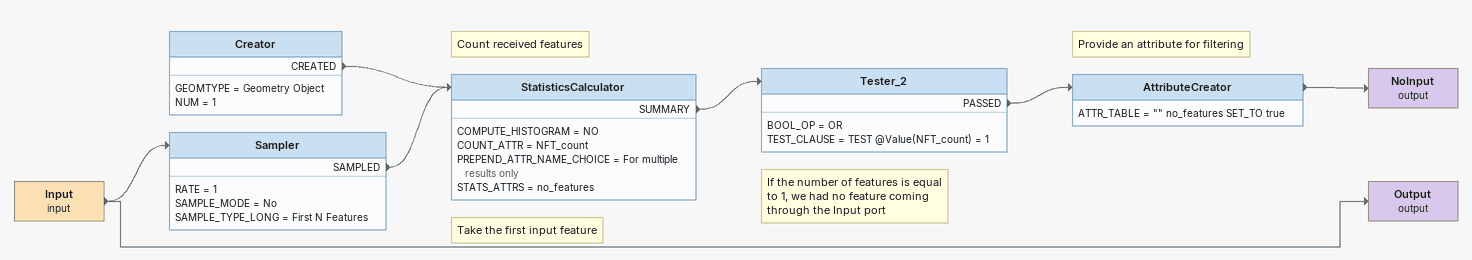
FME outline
Input (input)
    -> Output (output)
    -> Sampler
Note: Take the first input feature
Sampler
    RATE = 1
    SAMPLE_MODE = No
    SAMPLE_TYPE_LONG = First N Features
    SAMPLED -> StatisticsCalculator
Output (output)
Creator
    GEOMTYPE = Geometry Object
    NUM = 1
    CREATED -> StatisticsCalculator
Note: Count received features
StatisticsCalculator
    COMPUTE_HISTOGRAM = NO
    COUNT_ATTR = NFT_count
    PREPEND_ATTR_NAME_CHOICE = For multiple results only
    STATS_ATTRS = no_features
    SUMMARY -> Tester_2
Note: If the number of features is equal / to 1, we had no feature coming / through the Input port
Tester_2
    BOOL_OP = OR
    TEST_CLAUSE = TEST @Value(NFT_count) = 1
    PASSED -> AttributeCreator
Note: Provide an attribute for filtering
AttributeCreator
    ATTR_TABLE = "" no_features SET_TO true
    -> NoInput (output)
NoInput (output)
